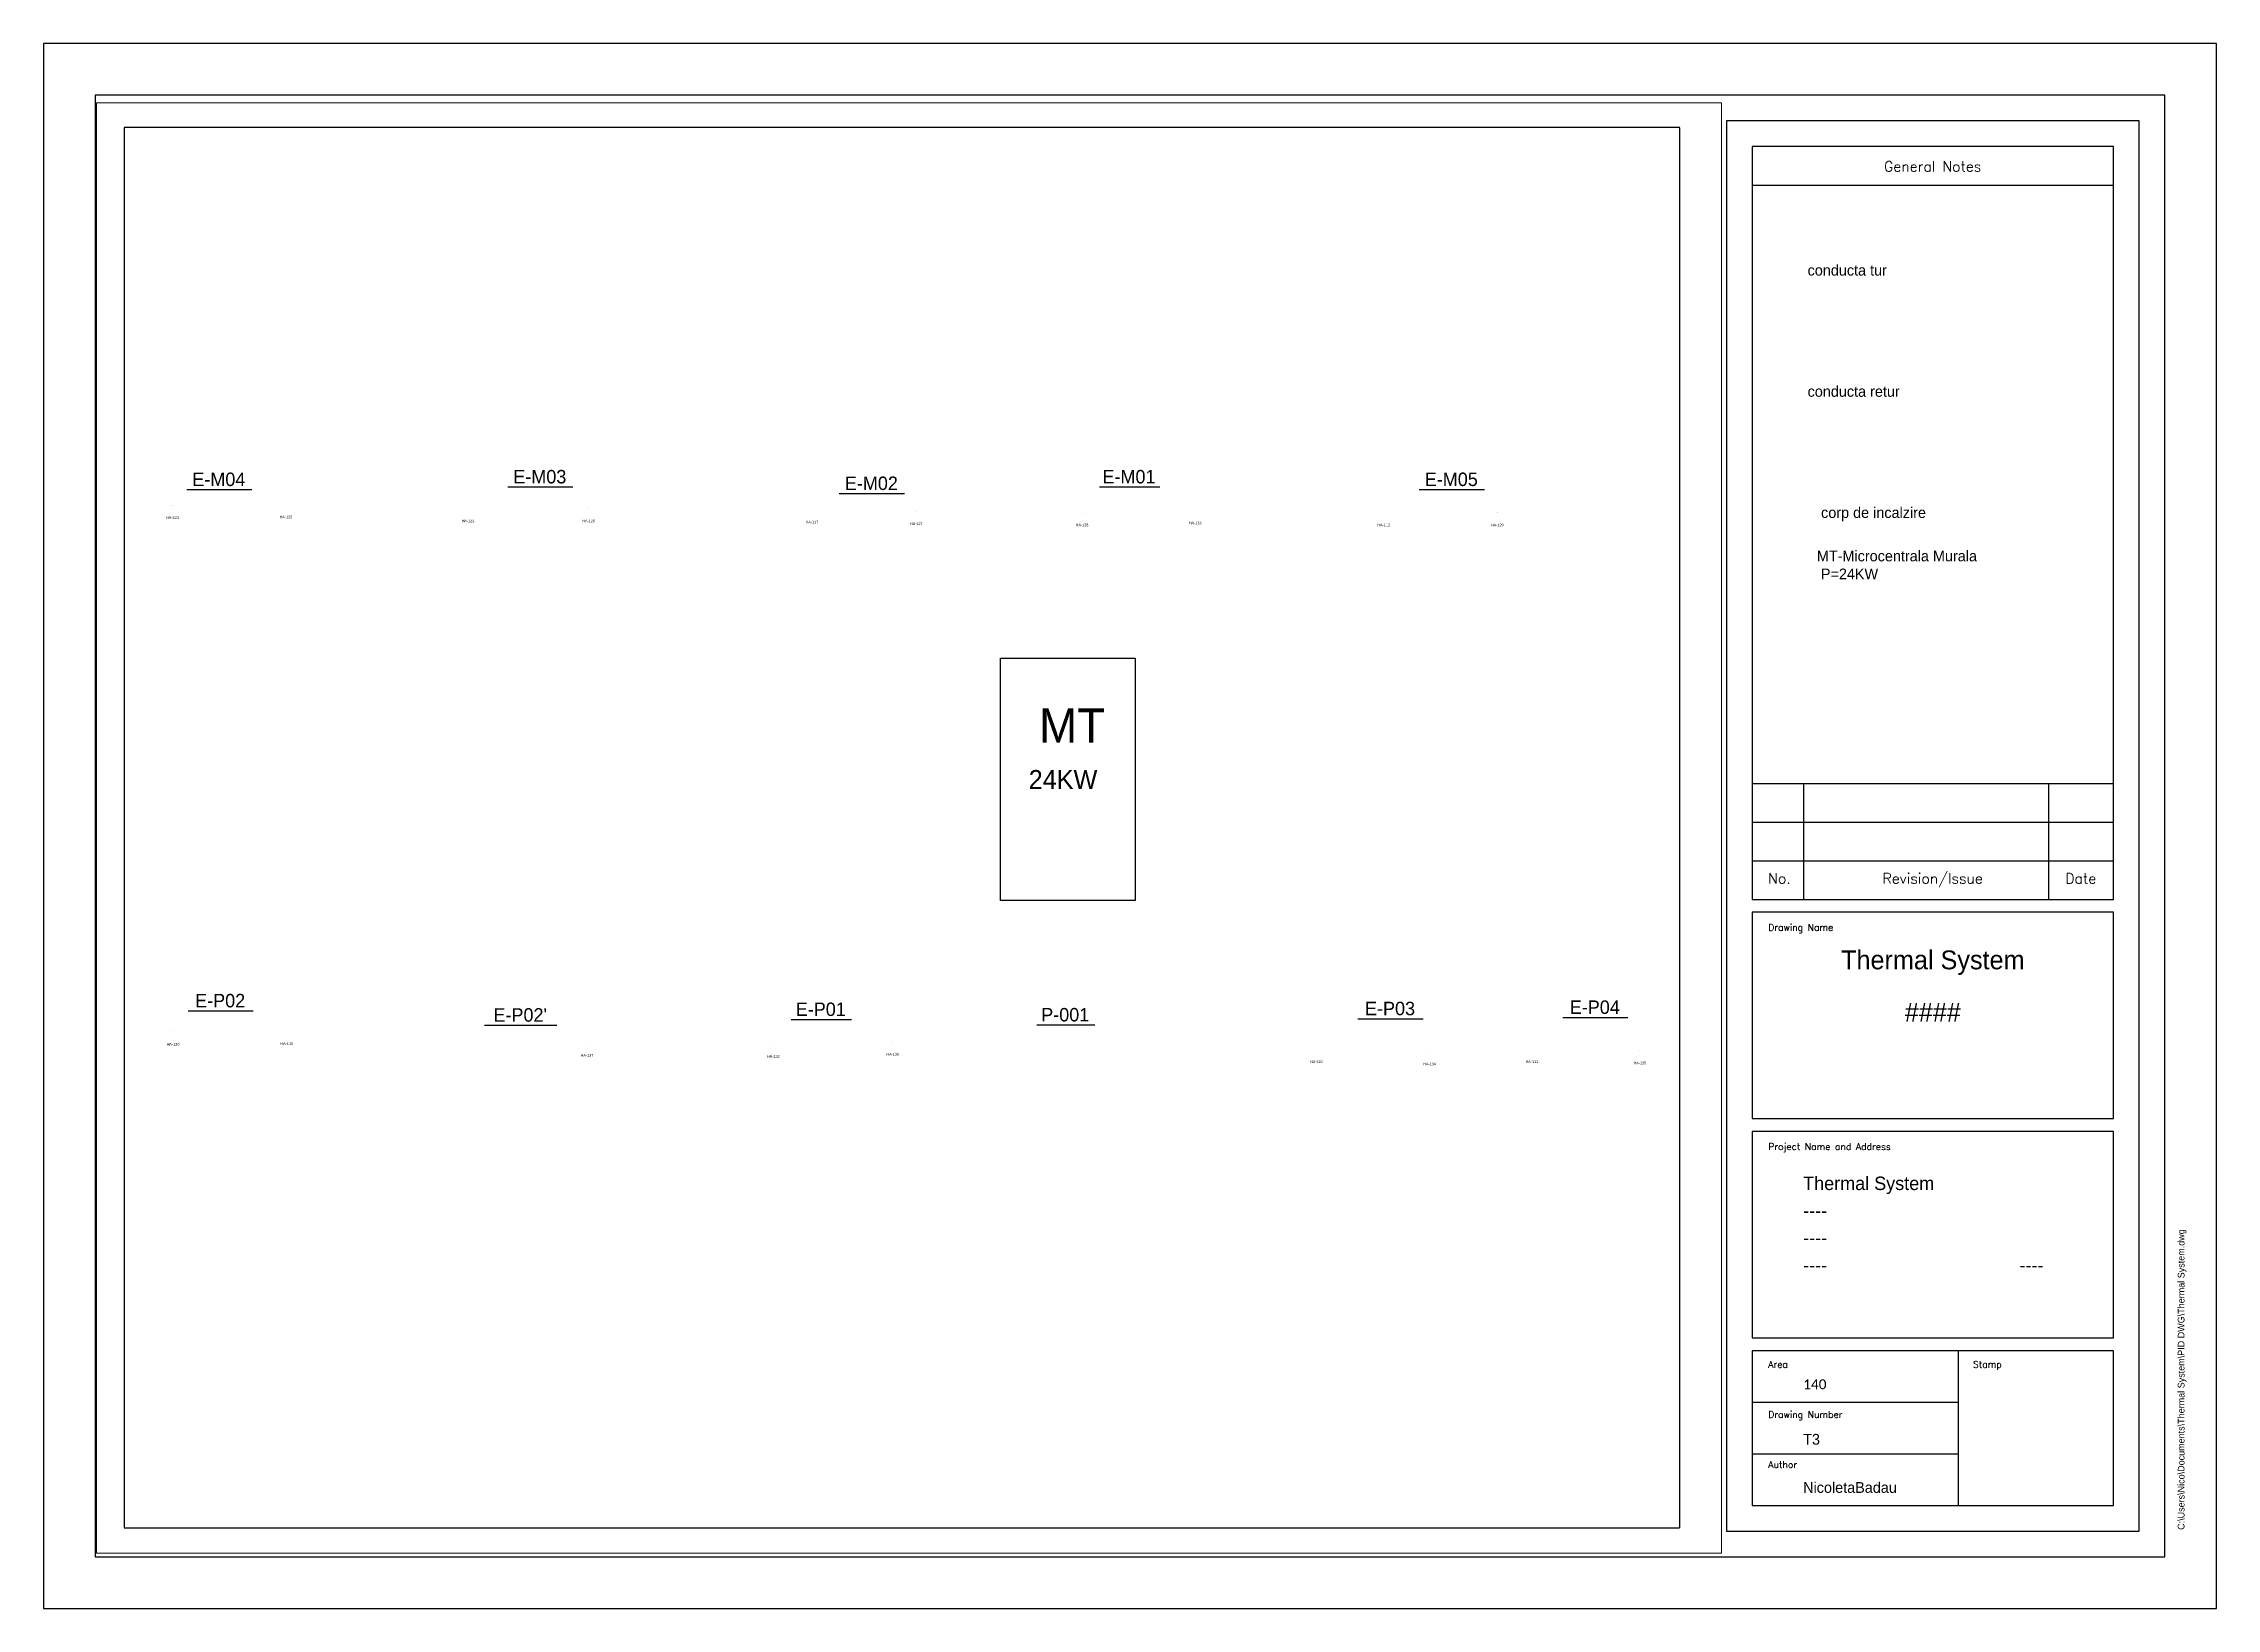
# Paper-space layout 'PID ISO A1 Title Block' of a CAD drawing. Header units: millimetres. Extents: x 0 to 807, y 0 to 581.
# The model-space entities are those that its viewports show. They can reach past a viewport. Long polylines and large blocks are cut down to what shows.
import ezdxf
from ezdxf.enums import TextEntityAlignment as Align

# ---------------------------------------------------------------- set-up
doc = ezdxf.new("R2010")
doc.units = ezdxf.units.MM
doc.linetypes.add('HIDDEN2', pattern=[0.1875, 0.125, -0.0625])
doc.layers.add('no plot', color=41, linetype='HIDDEN2', plot=False)
doc.layers.add('Text', color=7, linetype='Continuous')
doc.layers.add('Title Block', color=7, linetype='Continuous')
doc.styles.add('Roman', font='romans')

# ---------------------------------------------------------------- blocks, each defined once
blk = doc.blocks.new('PID ISO A1 titleblock')
for p, q in [((806.83, 581.21), (0, 581.21)), ((0, 581.21), (0, 0)), ((806.83, 0), (806.83, 581.21)), ((787.68, 562.06), (19.15, 562.06)), ((19.15, 562.06), (19.15, 19.15)), ((787.68, 19.15), (787.68, 562.06)), ((778.1, 552.48), (624.89, 552.48)), ((624.89, 552.48), (624.89, 28.73)), ((778.1, 28.73), (778.1, 552.48)), ((768.52, 542.91), (634.46, 542.91)), ((634.46, 542.91), (634.46, 263.33)), ((768.52, 263.33), (768.52, 542.91)), ((634.46, 528.54), (768.52, 528.54)), ((634.46, 306.43), (768.52, 306.43)), ((653.61, 263.33), (653.61, 306.43)), ((744.58, 263.33), (744.58, 306.43)), ((634.46, 292.06), (768.52, 292.06)), ((634.46, 277.7), (768.52, 277.7)), ((634.46, 263.33), (768.52, 263.33)), ((768.52, 258.55), (634.46, 258.55)), ((634.46, 258.55), (634.46, 181.94)), ((768.52, 181.94), (768.52, 258.55)), ((634.46, 181.94), (768.52, 181.94)), ((768.52, 177.15), (634.46, 177.15)), ((634.46, 177.15), (634.46, 100.55)), ((768.52, 100.55), (768.52, 177.15)), ((634.46, 100.55), (768.52, 100.55)), ((768.52, 95.76), (634.46, 95.76)), ((634.46, 95.76), (634.46, 38.3)), ((711.07, 38.3), (711.07, 95.76)), ((768.52, 38.3), (768.52, 95.76)), ((634.46, 76.61), (711.07, 76.61)), ((634.46, 57.45), (711.07, 57.45)), ((634.46, 38.3), (768.52, 38.3)), ((624.89, 28.73), (778.1, 28.73)), ((19.15, 19.15), (787.68, 19.15)), ((0, 0), (806.83, 0))]:
    blk.add_line(p, q)
at = {"style": 'Roman'}
for s, height, p in [('General Notes', 3.8303, (701.43, 535.55)), ('No.', 3.83, (644.56, 271.13)), ('Revision/Issue', 3.8303, (701.43, 271.13)), ('Date', 3.83, (756.41, 271.13))]:
    blk.add_text(s, height=height, dxfattribs=at).set_placement(p, align=Align.MIDDLE_CENTER)
for s, height, p in [('Drawing Name', 2.4897, (640.42, 251.69)), ('Project Name and Address', 2.4897, (640.42, 170.3)), ('Area', 2.49, (640.42, 89.42)), ('Stamp', 2.49, (716.43, 89.42)), ('Drawing Number', 2.4897, (640.42, 70.82)), ('Author', 2.49, (640.42, 52.21))]:
    blk.add_text(s, height=height, dxfattribs=at).set_placement(p)
blk = doc.blocks.new('*U16')
at = {"color": 0, "linetype": 'ByBlock', "lineweight": -3}
blk.add_line((-0.476, -0.152), (0.492, -0.152), dxfattribs=at)
at = {"color": 0, "linetype": 'ByBlock', "lineweight": -2}
blk.add_attdef('#(Equipment.Tag)', text='', height=0.2, dxfattribs=at).set_placement((0, 0), align=Align.MIDDLE)
blk = doc.blocks.new('*U17')
at = {"color": 0, "linetype": 'ByBlock', "lineweight": -3}
blk.add_line((-0.44, -0.152), (0.456, -0.152), dxfattribs=at)
at = {"color": 0, "linetype": 'ByBlock', "lineweight": -2}
blk.add_attdef('#(Equipment.Tag)', text='', height=0.2, dxfattribs=at).set_placement((0, 0), align=Align.MIDDLE)
blk = doc.blocks.new('*U18')
at = {"color": 0, "linetype": 'ByBlock', "lineweight": -3}
blk.add_line((-0.422, -0.152), (0.438, -0.152), dxfattribs=at)
at = {"color": 0, "linetype": 'ByBlock', "lineweight": -2}
blk.add_attdef('#(Equipment.Tag)', text='', height=0.2, dxfattribs=at).set_placement((0, 0), align=Align.MIDDLE)
blk = doc.blocks.new('Valve Label_block')
at = {"color": 0, "linetype": 'ByBlock', "lineweight": -2}
blk.add_attdef('#(TargetObject.Size)', text='', height=0.1, dxfattribs=at).set_placement((0, 0.1875), align=Align.BOTTOM_CENTER)
blk.add_attdef('#(TargetObject.Tag)', text='', height=0.1, dxfattribs=at).set_placement((0, -0.1875), align=Align.TOP_CENTER)
blk = doc.blocks.new('*U20')
at = {"color": 0, "linetype": 'ByBlock', "lineweight": -3}
blk.add_line((-0.529, -0.152), (0.546, -0.152), dxfattribs=at)
at = {"color": 0, "linetype": 'ByBlock', "lineweight": -2}
blk.add_attdef('#(Equipment.Tag)', text='', height=0.2, dxfattribs=at).set_placement((0, 0), align=Align.MIDDLE)
blk = doc.blocks.new('Tag_block')
at = {"color": 0, "linetype": 'ByBlock', "lineweight": -2}
blk.add_attdef('#(TargetObject.Tag)', text='', height=0.1, dxfattribs=at).set_placement((0, 0), align=Align.MIDDLE_CENTER)

msp = doc.modelspace()

# ---------------------------------------------------------------- linework, layer by layer
msp.add_lwpolyline([(325.32, 322.94), (375.32, 322.94), (375.32, 232.94), (325.32, 232.94), (325.32, 322.94)])
at = {"layer": 'no plot'}
msp.add_lwpolyline([(0, 0), (577.5, 0), (577.5, 520), (0, 520)], close=True, dxfattribs=at)

# ---------------------------------------------------------------- block references
at = {"xscale": 10, "yscale": 10, "zscale": 10}
for p, values in [((60.01, 375.41), {'#(TargetObject.Tag)': 'HA-123'}), ((127.66, 373.91), {'#(TargetObject.Tag)': 'HA-122'}), ((255.32, 373.48), {'#(TargetObject.Tag)': 'HA-117'}), ((397.59, 373.18), {'#(TargetObject.Tag)': 'HA-113'}), ((467.62, 372.4), {'#(TargetObject.Tag)': 'HA-112'}), ((60.33, 179.83), {'#(TargetObject.Tag)': 'HA-116'}), ((442.57, 173.11), {'#(TargetObject.Tag)': 'HA-110'}), ((522.62, 173.11), {'#(TargetObject.Tag)': 'HA-111'})]:
    msp.add_blockref('Tag_block', p, dxfattribs=at).add_auto_attribs(values)
at = {"layer": 'Text'}
for name, p, xscale, yscale, zscale, values in [('*U16', (35.11, 389.35), 25, 25, 25, {'#(Equipment.Tag)': 'E-M04'}), ('*U16', (154.29, 390.33), 25, 25, 25, {'#(Equipment.Tag)': 'E-M03'}), ('*U16', (277.39, 387.88), 25, 25, 25, {'#(Equipment.Tag)': 'E-M02'}), ('*U17', (373.03, 390.33), 25, 25, 25, {'#(Equipment.Tag)': 'E-M01'}), ('*U16', (492.7, 389.35), 25, 25, 25, {'#(Equipment.Tag)': 'E-M05'}), ('Valve Label_block', (17.85, 377.54), 10, 10, 10, {'#(TargetObject.Size)': '.', '#(TargetObject.Tag)': 'HA-124'}), ('Valve Label_block', (172.41, 376.27), 10, 10, 10, {'#(TargetObject.Size)': '.', '#(TargetObject.Tag)': 'HA-126'}), ('Valve Label_block', (294.07, 375.26), 10, 10, 10, {'#(TargetObject.Size)': '.', '#(TargetObject.Tag)': 'HA-127'}), ('Valve Label_block', (355.62, 374.76), 10, 10, 10, {'#(TargetObject.Size)': '.', '#(TargetObject.Tag)': 'HA-128'}), ('Valve Label_block', (509.79, 374.72), 10, 10, 10, {'#(TargetObject.Size)': '.', '#(TargetObject.Tag)': 'HA-129'}), ('*U16', (35.6, 195.76), 25, 25, 25, {'#(Equipment.Tag)': 'E-P02'}), ('*U17', (258.6, 192.56), 25, 25, 25, {'#(Equipment.Tag)': 'E-P01'}), ('*U16', (469.96, 192.84), 25, 25, 25, {'#(Equipment.Tag)': 'E-P03'}), ('*U16', (545.98, 193.33), 25, 25, 25, {'#(Equipment.Tag)': 'E-P04'}), ('*U20', (147, 190.44), 25, 25, 25, {'#(Equipment.Tag)': "E-P02'"}), ('*U18', (349.37, 190.53), 25, 25, 25, {'#(Equipment.Tag)': 'P-001'}), ('Valve Label_block', (18.13, 181.93), 10, 10, 10, {'#(TargetObject.Size)': '.', '#(TargetObject.Tag)': 'HA-130'}), ('Valve Label_block', (171.78, 177.82), 10, 10, 10, {'#(TargetObject.Size)': '.', '#(TargetObject.Tag)': 'HA-137'}), ('Valve Label_block', (241, 177.38), 10, 10, 10, {'#(TargetObject.Size)': '.', '#(TargetObject.Tag)': 'HA-132'}), ('Valve Label_block', (285.32, 178.24), 10, 10, 10, {'#(TargetObject.Size)': '.', '#(TargetObject.Tag)': 'HA-136'}), ('Valve Label_block', (484.66, 174.61), 10, 10, 10, {'#(TargetObject.Size)': '.', '#(TargetObject.Tag)': 'HA-134'}), ('Valve Label_block', (562.74, 174.97), 10, 10, 10, {'#(TargetObject.Size)': '.', '#(TargetObject.Tag)': 'HA-135'})]:
    msp.add_blockref(name, p, dxfattribs=dict(at, xscale=xscale, yscale=yscale, zscale=zscale)).add_auto_attribs(values)

# ---------------------------------------------------------------- texts
at = {"flags": 12}
for tag, p, s, height in [('MT', (339.65, 291.53), '24KW', 12.716), ('24KW', (335.8, 274.38), '', 7)]:
    msp.add_attdef(tag, p, s, height=height, dxfattribs=at)

psp = doc.layouts.new('PID ISO A1 Title Block')

# ---------------------------------------------------------------- block references
psp.add_blockref('PID ISO A1 titleblock', (0, 0))

# ---------------------------------------------------------------- texts
for s, p in [('conducta tur', (655, 495)), ('conducta retur', (655, 450)), ('corp de incalzire', (660, 405)), ('MT-Microcentrala Murala', (658.44, 388.88)), (' P=24KW', (658.44, 382.21))]:
    psp.add_text(s, height=4).set_placement(p)
at = {"insert": (792.43, 29.21), "char_height": 2.5, "attachment_point": 1, "rotation": 90}
psp.add_mtext('C:\\\\Users\\\\Nico\\\\Documents\\\\Thermal System\\\\PID DWG\\\\Thermal System.dwg', dxfattribs=at)
at = {"layer": 'Title Block'}
for s, insert, char_height, attachment_point in [('Thermal System', (701.49, 244.39), 7, 2), ('Thermal System', (653.34, 160.41), 5, 1), ('----', (653.34, 150.28), 5, 1), ('----', (653.34, 140.16), 5, 1), ('----', (653.34, 130.03), 5, 1), ('----', (733.69, 130.03), 5, 1), ('\\pxa0.66667,sm1.07917;{\\fCalibri|b0|i0|c0|p34;\\H0.91667x;140}', (653.34, 85.11), 4, 1), ('T3', (653.34, 64.85), 4, 1), ('NicoletaBadau', (653.34, 46.96), 4, 1)]:
    psp.add_mtext(s, dxfattribs=dict(at, insert=insert, char_height=char_height, attachment_point=attachment_point))
at = {"layer": 'Title Block', "insert": (701.49, 224.96), "char_height": 7, "width": 88.204, "attachment_point": 2}
psp.add_mtext('####', dxfattribs=at)

# ---------------------------------------------------------------- viewports
at = {"layer": '0', "color": 5}
psp.add_viewport(center=(321.37, 289.84), size=(603.25, 538.6526), view_center_point=(291.37, 259.84), view_height=538.6526, dxfattribs=at)

doc.saveas('drawing.dxf')
